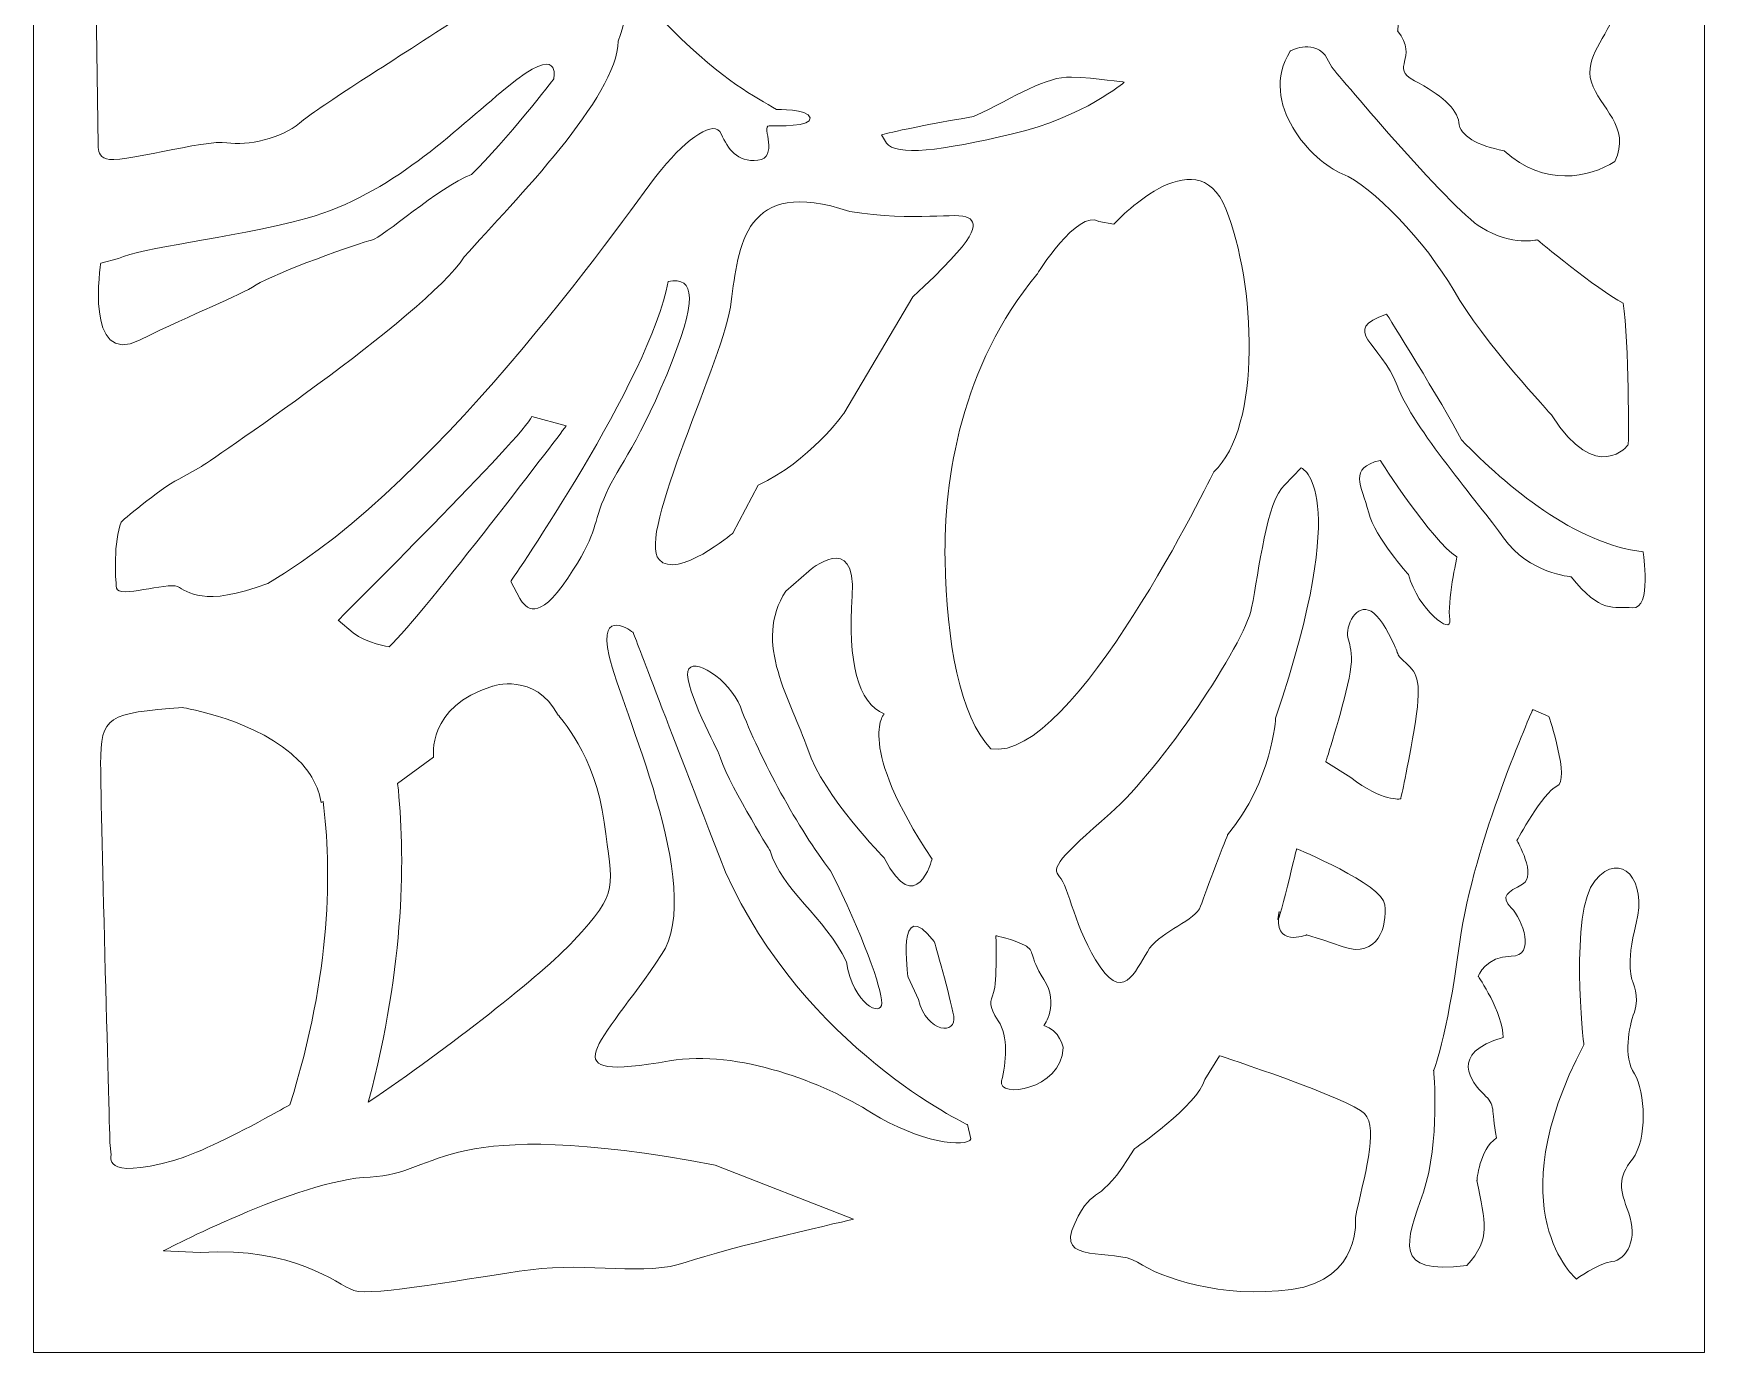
# Model space of a CAD drawing. Header units: centimetres. Extents: x -10.1 to 10.2, y -13.3 to 11.7.
# Drawn here: x -10.15 to -0.26, y -13.28 to -5.47 of the extents above; entities that cross this region are included whole.
import ezdxf

# ---------------------------------------------------------------- set-up
doc = ezdxf.new("R2010")
doc.units = ezdxf.units.CM
doc.header["$MEASUREMENT"] = 0
doc.layers.add('layer 1', color=7, linetype='Continuous')

msp = doc.modelspace()

# ---------------------------------------------------------------- linework, layer by layer
at = {"layer": 'layer 1', "lineweight": 9}
for points, knots in [([(-10.1471, -1.93456), (-10.1471, -1.93456), (-10.1471, -1.9336), (-10.1471, -1.9336), (-10.1471, -1.9336), (-10.1471, -1.9336), (-10.1471, 11.66415), (-10.1471, 11.66415), (-10.1471, 11.66415), (-10.1471, 11.66415), (-0.2577, 11.66415), (-0.2577, 11.66415), (-0.2577, 11.66415), (-0.2577, 11.66415), (-0.2577, -1.93425), (-0.2577, -1.93425), (-0.2577, -1.93425), (-0.2577, -1.93425), (-0.2577, -1.93456), (-0.2577, -1.93456), (-0.2577, -1.93456), (-0.2577, -1.93456), (-0.2577, -13.2767), (-0.2577, -13.2767), (-0.2577, -13.2767), (-0.2577, -13.2767), (-10.1471, -13.2767), (-10.1471, -13.2767), (-10.1471, -13.2767), (-10.1471, -13.2767), (-10.1471, -1.93456), (-10.1471, -1.93456)], [0, 0, 0, 0, 0.1111111, 0.1111111, 0.1111111, 0.1111111, 0.2222222, 0.2222222, 0.2222222, 0.2222222, 0.3333333, 0.3333333, 0.3333333, 0.3333333, 0.4444444, 0.4444444, 0.4444444, 0.4444444, 0.5555556, 0.5555556, 0.5555556, 0.5555556, 0.6666667, 0.6666667, 0.6666667, 0.6666667, 0.7777778, 0.7777778, 0.7777778, 0.7777778, 1, 1, 1, 1]), ([(-9.71369, -6.21063), (-9.76383, -6.19399), (-9.76144, -6.16426), (-9.7649, -6.13118), (-9.7649, -6.13118), (-9.7649, -6.13118), (-9.79561, -3.91684), (-9.79561, -3.91684), (-9.79561, -3.91684), (-9.79561, -3.91684), (-9.78535, -3.7791), (-9.39627, -4.00689), (-9.39627, -4.00689), (-9.04301, -4.27705), (-8.74094, -4.54194), (-8.30577, -4.72735), (-8.30577, -4.72735), (-7.8706, -4.91276), (-7.56853, -4.96574), (-7.50197, -5.00281), (-7.50197, -5.00281), (-7.43541, -5.03988), (-7.35862, -5.05578), (-7.35862, -5.05578), (-7.35862, -5.05578), (-7.35862, -5.05578), (-7.29719, -5.16173), (-7.6914, -5.41602), (-7.6914, -5.41602), (-8.08561, -5.6703), (-8.46447, -5.90867), (-8.57199, -5.99874), (-8.57199, -5.99874), (-8.67951, -6.08879), (-8.87919, -6.13649), (-9.00205, -6.11529), (-9.00205, -6.11529), (-9.12493, -6.09408), (-9.65226, -6.24242), (-9.71369, -6.21063)], [0, 0, 0, 0, 0.0909091, 0.0909091, 0.0909091, 0.0909091, 0.1818182, 0.1818182, 0.1818182, 0.1818182, 0.2727273, 0.2727273, 0.2727273, 0.2727273, 0.3636364, 0.3636364, 0.3636364, 0.3636364, 0.4545455, 0.4545455, 0.4545455, 0.4545455, 0.5454545, 0.5454545, 0.5454545, 0.5454545, 0.6363636, 0.6363636, 0.6363636, 0.6363636, 0.7272727, 0.7272727, 0.7272727, 0.7272727, 0.8181818, 0.8181818, 0.8181818, 0.8181818, 1, 1, 1, 1]), ([(-1.66615, -4.67131), (-1.66615, -4.67131), (-1.58919, -4.6394), (-1.58919, -4.6394), (-1.58919, -4.6394), (-1.58919, -4.6394), (-1.25058, -5.09413), (-1.16592, -5.11008), (-1.16592, -5.11008), (-1.08127, -5.12604), (-0.78882, -5.15795), (-0.78113, -5.32548), (-0.78113, -5.32548), (-0.835, -5.50099), (-0.97352, -5.60469), (-0.92735, -5.75627), (-0.92735, -5.75627), (-0.88117, -5.90784), (-0.68878, -6.01954), (-0.78882, -6.22695), (-0.78882, -6.22695), (-0.94274, -6.32269), (-1.2044, -6.37853), (-1.44297, -6.16313), (-1.44297, -6.16313), (-1.60458, -6.13122), (-1.70463, -6.07538), (-1.71233, -5.9956), (-1.71233, -5.9956), (-1.72002, -5.91582), (-1.82007, -5.82807), (-1.97399, -5.7483), (-1.97399, -5.7483), (-2.1279, -5.66852), (-1.9432, -5.62065), (-2.07403, -5.45312), (-2.07403, -5.45312), (-2.07403, -5.45312), (-2.04325, -5.18188), (-1.98168, -5.09413), (-1.98168, -5.09413), (-1.92012, -5.00638), (-1.81237, -4.95851), (-1.79698, -4.87075), (-1.79698, -4.87075), (-1.78159, -4.783), (-1.66615, -4.67131), (-1.66615, -4.67131)], [0, 0, 0, 0, 0.0769231, 0.0769231, 0.0769231, 0.0769231, 0.1538462, 0.1538462, 0.1538462, 0.1538462, 0.2307692, 0.2307692, 0.2307692, 0.2307692, 0.3076923, 0.3076923, 0.3076923, 0.3076923, 0.3846154, 0.3846154, 0.3846154, 0.3846154, 0.4615385, 0.4615385, 0.4615385, 0.4615385, 0.5384615, 0.5384615, 0.5384615, 0.5384615, 0.6153846, 0.6153846, 0.6153846, 0.6153846, 0.6923077, 0.6923077, 0.6923077, 0.6923077, 0.7692308, 0.7692308, 0.7692308, 0.7692308, 0.8461538, 0.8461538, 0.8461538, 0.8461538, 1, 1, 1, 1]), ([(-9.28644, -8.10584), (-9.28644, -8.10584), (-9.1567, -8.03432), (-9.1567, -8.03432), (-9.1567, -8.03432), (-9.1567, -8.03432), (-7.82778, -7.14404), (-7.59776, -6.79145), (-7.59776, -6.79145), (-7.29107, -6.44768), (-6.69472, -5.84827), (-6.68622, -5.51331), (-6.68622, -5.51331), (-6.60104, -5.30174), (-6.68627, -5.12545), (-6.37104, -5.44278), (-6.37104, -5.44278), (-6.05582, -5.76012), (-5.87693, -5.83943), (-5.74915, -5.91877), (-5.74915, -5.91877), (-5.74915, -5.91877), (-5.56407, -5.91343), (-5.55094, -5.96778), (-5.55094, -5.96778), (-5.53781, -6.02214), (-5.74796, -6.01534), (-5.79394, -6.01534), (-5.79394, -6.01534), (-5.83992, -6.01534), (-5.73483, -6.20563), (-5.85961, -6.21922), (-5.85961, -6.21922), (-5.98439, -6.23282), (-6.03694, -6.15128), (-6.07635, -6.06293), (-6.07635, -6.06293), (-6.11575, -5.97458), (-6.27335, -6.08331), (-6.43097, -6.27358), (-6.43097, -6.27358), (-6.58859, -6.46385), (-7.69872, -8.10584), (-8.76012, -8.72416), (-8.76012, -8.72416), (-9.14609, -8.86966), (-9.2338, -8.76963), (-9.29521, -8.74235), (-9.29521, -8.74235), (-9.35661, -8.71507), (-9.64609, -8.8151), (-9.65486, -8.75145), (-9.65486, -8.75145), (-9.66363, -8.68779), (-9.6724, -8.47865), (-9.62854, -8.36044), (-9.62854, -8.36044), (-9.62854, -8.36044), (-9.40925, -8.16949), (-9.28644, -8.10584)], [0, 0, 0, 0, 0.0625, 0.0625, 0.0625, 0.0625, 0.125, 0.125, 0.125, 0.125, 0.1875, 0.1875, 0.1875, 0.1875, 0.25, 0.25, 0.25, 0.25, 0.3125, 0.3125, 0.3125, 0.3125, 0.375, 0.375, 0.375, 0.375, 0.4375, 0.4375, 0.4375, 0.4375, 0.5, 0.5, 0.5, 0.5, 0.5625, 0.5625, 0.5625, 0.5625, 0.625, 0.625, 0.625, 0.625, 0.6875, 0.6875, 0.6875, 0.6875, 0.75, 0.75, 0.75, 0.75, 0.8125, 0.8125, 0.8125, 0.8125, 0.875, 0.875, 0.875, 0.875, 1, 1, 1, 1]), ([(-9.6434, -6.80037), (-9.6434, -6.80037), (-9.74852, -6.82761), (-9.74852, -6.82761), (-9.74852, -6.82761), (-9.74852, -6.82761), (-9.84706, -7.44734), (-9.51858, -7.28389), (-9.51858, -7.28389), (-9.1901, -7.12045), (-8.93388, -7.02511), (-8.82877, -6.957), (-8.82877, -6.957), (-8.72365, -6.8889), (-8.21122, -6.70503), (-8.14552, -6.69141), (-8.14552, -6.69141), (-8.07983, -6.67778), (-7.75135, -6.37813), (-7.55425, -6.30323), (-7.55425, -6.30323), (-7.35059, -6.10573), (-7.0681, -5.73798), (-7.0681, -5.73798), (-7.0681, -5.73798), (-7.0681, -5.73798), (-7.01554, -5.51325), (-7.34402, -5.78565), (-7.34402, -5.78565), (-7.67251, -6.05806), (-8.02727, -6.419), (-8.52657, -6.56201), (-8.52657, -6.56201), (-9.01929, -6.69141), (-9.50544, -6.73227), (-9.6434, -6.80037)], [0, 0, 0, 0, 0.1, 0.1, 0.1, 0.1, 0.2, 0.2, 0.2, 0.2, 0.3, 0.3, 0.3, 0.3, 0.4, 0.4, 0.4, 0.4, 0.5, 0.5, 0.5, 0.5, 0.6, 0.6, 0.6, 0.6, 0.7, 0.7, 0.7, 0.7, 0.8, 0.8, 0.8, 0.8, 1, 1, 1, 1]), ([(-2.50228, -5.59672), (-2.50228, -5.59672), (-2.4638, -5.66852), (-2.4638, -5.66852), (-2.4638, -5.66852), (-2.4638, -5.66852), (-1.76347, -6.50617), (-1.57877, -6.61786), (-1.57877, -6.61786), (-1.39407, -6.72954), (-1.24785, -6.68965), (-1.24785, -6.68965), (-1.24785, -6.68965), (-1.24785, -6.68965), (-0.89384, -6.98483), (-0.73992, -7.0646), (-0.73992, -7.0646), (-0.70144, -7.29595), (-0.70914, -7.90225), (-0.70914, -7.90225), (-0.70914, -7.90225), (-0.70914, -7.90225), (-0.89384, -8.14956), (-1.1632, -7.72675), (-1.1632, -7.72675), (-1.1632, -7.72675), (-1.57108, -7.28798), (-1.74039, -6.9928), (-1.74039, -6.9928), (-1.90969, -6.69763), (-2.22523, -6.37055), (-2.40223, -6.29875), (-2.40223, -6.29875), (-2.57924, -6.22695), (-2.90246, -5.88392), (-2.71007, -5.57279), (-2.71007, -5.57279), (-2.71007, -5.57279), (-2.58693, -5.50099), (-2.50228, -5.59672)], [0, 0, 0, 0, 0.0909091, 0.0909091, 0.0909091, 0.0909091, 0.1818182, 0.1818182, 0.1818182, 0.1818182, 0.2727273, 0.2727273, 0.2727273, 0.2727273, 0.3636364, 0.3636364, 0.3636364, 0.3636364, 0.4545455, 0.4545455, 0.4545455, 0.4545455, 0.5454545, 0.5454545, 0.5454545, 0.5454545, 0.6363636, 0.6363636, 0.6363636, 0.6363636, 0.7272727, 0.7272727, 0.7272727, 0.7272727, 0.8181818, 0.8181818, 0.8181818, 0.8181818, 1, 1, 1, 1]), ([(-5.09964, -6.11704), (-5.09964, -6.11704), (-5.1286, -6.06901), (-5.1286, -6.06901), (-5.1286, -6.06901), (-5.1286, -6.06901), (-4.9838, -6.02698), (-4.58415, -5.96094), (-4.58415, -5.96094), (-4.3293, -5.84086), (-4.15554, -5.72078), (-4.00495, -5.72678), (-4.00495, -5.72678), (-3.85436, -5.73278), (-3.69218, -5.7568), (-3.69218, -5.7568), (-3.69218, -5.7568), (-3.69218, -5.7568), (-3.92386, -5.96094), (-4.35247, -6.06301), (-4.35247, -6.06301), (-4.78108, -6.16508), (-5.04172, -6.1951), (-5.09964, -6.11704)], [0, 0, 0, 0, 0.1428571, 0.1428571, 0.1428571, 0.1428571, 0.2857143, 0.2857143, 0.2857143, 0.2857143, 0.4285714, 0.4285714, 0.4285714, 0.4285714, 0.5714286, 0.5714286, 0.5714286, 0.5714286, 0.7142857, 0.7142857, 0.7142857, 0.7142857, 1, 1, 1, 1]), ([(-3.84144, -6.58069), (-3.84144, -6.58069), (-3.75354, -6.59726), (-3.75354, -6.59726), (-3.75354, -6.59726), (-3.75354, -6.59726), (-3.26616, -6.06718), (-3.09038, -6.50615), (-3.09038, -6.50615), (-2.9146, -6.94513), (-2.87465, -7.79822), (-3.16229, -8.06327), (-3.16229, -8.06327), (-3.16229, -8.06327), (-3.99324, -9.78603), (-4.48064, -9.7032), (-4.48064, -9.7032), (-4.66441, -9.5127), (-4.7443, -9.06545), (-4.75229, -8.58506), (-4.75229, -8.58506), (-4.76029, -8.10468), (-4.65642, -7.43379), (-4.20897, -6.89543), (-4.20897, -6.89543), (-4.20897, -6.89543), (-3.96927, -6.50615), (-3.84144, -6.58069)], [0, 0, 0, 0, 0.125, 0.125, 0.125, 0.125, 0.25, 0.25, 0.25, 0.25, 0.375, 0.375, 0.375, 0.375, 0.5, 0.5, 0.5, 0.5, 0.625, 0.625, 0.625, 0.625, 0.75, 0.75, 0.75, 0.75, 1, 1, 1, 1]), ([(-6.44393, -8.58305), (-6.58256, -8.43934), (-6.05176, -7.38054), (-6.01789, -7.05574), (-6.01789, -7.05574), (-5.97352, -6.73371), (-5.94689, -6.31048), (-5.31671, -6.5221), (-5.31671, -6.5221), (-4.92618, -6.5865), (-4.67766, -6.5221), (-4.61552, -6.5589), (-4.61552, -6.5589), (-4.5534, -6.5957), (-4.5534, -6.66931), (-4.94393, -7.02813), (-4.94393, -7.02813), (-4.94393, -7.02813), (-5.35221, -7.71818), (-5.35221, -7.71818), (-5.35221, -7.71818), (-5.35221, -7.71818), (-5.55635, -8.00341), (-5.85813, -8.14142), (-5.85813, -8.14142), (-5.85813, -8.14142), (-6.00902, -8.42664), (-6.00902, -8.42664), (-6.00902, -8.42664), (-6.00902, -8.42664), (-6.33742, -8.70266), (-6.44393, -8.58305)], [0, 0, 0, 0, 0.1111111, 0.1111111, 0.1111111, 0.1111111, 0.2222222, 0.2222222, 0.2222222, 0.2222222, 0.3333333, 0.3333333, 0.3333333, 0.3333333, 0.4444444, 0.4444444, 0.4444444, 0.4444444, 0.5555556, 0.5555556, 0.5555556, 0.5555556, 0.6666667, 0.6666667, 0.6666667, 0.6666667, 0.7777778, 0.7777778, 0.7777778, 0.7777778, 1, 1, 1, 1]), ([(-7.26937, -8.81306), (-7.26937, -8.81306), (-7.32262, -8.71186), (-7.32262, -8.71186), (-7.32262, -8.71186), (-7.32262, -8.71186), (-6.49719, -7.51577), (-6.39067, -6.93613), (-6.39067, -6.93613), (-6.23091, -6.90852), (-6.21316, -7.03734), (-6.39955, -7.48817), (-6.39955, -7.48817), (-6.58594, -7.939), (-6.70132, -8.04941), (-6.77233, -8.22422), (-6.77233, -8.22422), (-6.84333, -8.39903), (-6.80784, -8.42664), (-6.98535, -8.69346), (-6.98535, -8.69346), (-7.16287, -8.96028), (-7.23387, -8.86827), (-7.26937, -8.81306)], [0, 0, 0, 0, 0.1428571, 0.1428571, 0.1428571, 0.1428571, 0.2857143, 0.2857143, 0.2857143, 0.2857143, 0.4285714, 0.4285714, 0.4285714, 0.4285714, 0.5714286, 0.5714286, 0.5714286, 0.5714286, 0.7142857, 0.7142857, 0.7142857, 0.7142857, 1, 1, 1, 1]), ([(-2.1392, -7.12934), (-2.1392, -7.12934), (-1.81079, -7.65378), (-1.69541, -7.8746), (-1.69541, -7.8746), (-1.42913, -8.15062), (-1.02085, -8.49104), (-0.62144, -8.53704), (-0.62144, -8.53704), (-0.62144, -8.53704), (-0.56819, -8.87747), (-0.68357, -8.86827), (-0.68357, -8.86827), (-0.79896, -8.85907), (-0.86996, -8.90507), (-1.04748, -8.68426), (-1.04748, -8.68426), (-1.04748, -8.68426), (-1.296, -8.66585), (-1.44689, -8.45424), (-1.44689, -8.45424), (-1.59777, -8.24262), (-1.97946, -7.81019), (-2.07706, -7.55257), (-2.07706, -7.55257), (-2.17373, -7.29737), (-2.4211, -7.22674), (-2.1392, -7.12934)], [0, 0, 0, 0, 0.125, 0.125, 0.125, 0.125, 0.25, 0.25, 0.25, 0.25, 0.375, 0.375, 0.375, 0.375, 0.5, 0.5, 0.5, 0.5, 0.625, 0.625, 0.625, 0.625, 0.75, 0.75, 0.75, 0.75, 1, 1, 1, 1]), ([(-8.25458, -9.01548), (-8.25458, -9.01548), (-8.34334, -8.94188), (-8.34334, -8.94188), (-8.34334, -8.94188), (-8.34334, -8.94188), (-7.23387, -7.83779), (-7.19837, -7.73659), (-7.19837, -7.73659), (-7.19837, -7.73659), (-6.99423, -7.79179), (-6.99423, -7.79179), (-6.99423, -7.79179), (-6.99423, -7.79179), (-7.83742, -8.90507), (-8.04156, -9.09829), (-8.04156, -9.09829), (-8.04156, -9.09829), (-8.1747, -9.07989), (-8.25458, -9.01548)], [0, 0, 0, 0, 0.1666667, 0.1666667, 0.1666667, 0.1666667, 0.3333333, 0.3333333, 0.3333333, 0.3333333, 0.5, 0.5, 0.5, 0.5, 0.6666667, 0.6666667, 0.6666667, 0.6666667, 1, 1, 1, 1]), ([(-2.17776, -7.99543), (-2.17776, -7.99543), (-1.87043, -8.47548), (-1.72308, -8.56712), (-1.72308, -8.56712), (-1.72308, -8.56712), (-1.78202, -8.83769), (-1.76518, -8.93807), (-1.76518, -8.93807), (-1.74834, -9.03844), (-1.95463, -8.87697), (-2.00936, -8.67186), (-2.00936, -8.67186), (-2.00936, -8.67186), (-2.20722, -8.45366), (-2.24511, -8.30528), (-2.24511, -8.30528), (-2.28823, -8.13633), (-2.3683, -8.04243), (-2.17776, -7.99543)], [0, 0, 0, 0, 0.1666667, 0.1666667, 0.1666667, 0.1666667, 0.3333333, 0.3333333, 0.3333333, 0.3333333, 0.5, 0.5, 0.5, 0.5, 0.6666667, 0.6666667, 0.6666667, 0.6666667, 1, 1, 1, 1]), ([(-2.74275, -8.14142), (-2.74275, -8.14142), (-2.64511, -8.04021), (-2.64511, -8.04021), (-2.64511, -8.04021), (-2.64511, -8.04021), (-2.33446, -8.15062), (-2.796, -9.52152), (-2.796, -9.52152), (-2.796, -9.52152), (-2.81375, -9.88955), (-3.08002, -10.21157), (-3.08002, -10.21157), (-3.08002, -10.21157), (-3.21316, -10.55199), (-3.23979, -10.6348), (-3.23979, -10.6348), (-3.26642, -10.71761), (-3.47055, -10.78201), (-3.54156, -10.88322), (-3.54156, -10.88322), (-3.61257, -10.98442), (-3.68357, -11.21444), (-3.83446, -10.99363), (-3.83446, -10.99363), (-3.98535, -10.77281), (-4.02085, -10.51519), (-4.07411, -10.45999), (-4.07411, -10.45999), (-4.12736, -10.40479), (-4.07411, -10.34958), (-3.77233, -10.08276), (-3.77233, -10.08276), (-3.47055, -9.81594), (-2.98239, -9.08908), (-2.93801, -8.86827), (-2.93801, -8.86827), (-2.89363, -8.64745), (-2.84925, -8.23342), (-2.74275, -8.14142)], [0, 0, 0, 0, 0.0909091, 0.0909091, 0.0909091, 0.0909091, 0.1818182, 0.1818182, 0.1818182, 0.1818182, 0.2727273, 0.2727273, 0.2727273, 0.2727273, 0.3636364, 0.3636364, 0.3636364, 0.3636364, 0.4545455, 0.4545455, 0.4545455, 0.4545455, 0.5454545, 0.5454545, 0.5454545, 0.5454545, 0.6363636, 0.6363636, 0.6363636, 0.6363636, 0.7272727, 0.7272727, 0.7272727, 0.7272727, 0.8181818, 0.8181818, 0.8181818, 0.8181818, 1, 1, 1, 1]), ([(-5.69362, -8.76923), (-5.69362, -8.76923), (-5.55858, -8.65046), (-5.55858, -8.65046), (-5.55858, -8.65046), (-5.55858, -8.65046), (-5.27498, -8.4059), (-5.30199, -8.79717), (-5.30199, -8.79717), (-5.32899, -9.18843), (-5.26823, -9.43299), (-5.11292, -9.49586), (-5.11292, -9.49586), (-5.11292, -9.49586), (-5.28174, -9.67754), (-4.82932, -10.35528), (-4.82932, -10.35528), (-4.82932, -10.35528), (-4.92384, -10.71858), (-5.11292, -10.34827), (-5.11292, -10.34827), (-5.11292, -10.34827), (-5.47082, -9.98494), (-5.56534, -9.70548), (-5.56534, -9.70548), (-5.65986, -9.42601), (-5.89618, -9.06969), (-5.69362, -8.76923)], [0, 0, 0, 0, 0.125, 0.125, 0.125, 0.125, 0.25, 0.25, 0.25, 0.25, 0.375, 0.375, 0.375, 0.375, 0.5, 0.5, 0.5, 0.5, 0.625, 0.625, 0.625, 0.625, 0.75, 0.75, 0.75, 0.75, 1, 1, 1, 1]), ([(-4.59973, -12.01118), (-4.59973, -12.01118), (-4.61998, -11.92734), (-4.61998, -11.92734), (-4.61998, -11.92734), (-4.61998, -11.92734), (-5.58561, -11.4732), (-6.05152, -10.43214), (-6.05152, -10.43214), (-6.41615, -9.49586), (-6.59846, -9.01376), (-6.59846, -9.01376), (-6.59846, -9.01376), (-6.59846, -9.01376), (-6.80778, -8.85309), (-6.74026, -9.15352), (-6.74026, -9.15352), (-6.67274, -9.45394), (-6.16642, -10.52709), (-6.42967, -10.92122), (-6.42967, -10.92122), (-6.79888, -11.47401), (-7.10888, -11.6764), (-6.38239, -11.55003), (-6.38239, -11.55003), (-5.9762, -11.47937), (-5.46406, -11.68279), (-5.18719, -11.85746), (-5.18719, -11.85746), (-4.91033, -12.03214), (-4.62, -12.06708), (-4.59973, -12.01118)], [0, 0, 0, 0, 0.1111111, 0.1111111, 0.1111111, 0.1111111, 0.2222222, 0.2222222, 0.2222222, 0.2222222, 0.3333333, 0.3333333, 0.3333333, 0.3333333, 0.4444444, 0.4444444, 0.4444444, 0.4444444, 0.5555556, 0.5555556, 0.5555556, 0.5555556, 0.6666667, 0.6666667, 0.6666667, 0.6666667, 0.7777778, 0.7777778, 0.7777778, 0.7777778, 1, 1, 1, 1]), ([(-2.35162, -9.87167), (-2.35162, -9.87167), (-2.4994, -9.77992), (-2.4994, -9.77992), (-2.4994, -9.77992), (-2.4994, -9.77992), (-2.40584, -9.49447), (-2.36149, -9.2855), (-2.36149, -9.2855), (-2.31714, -9.07652), (-2.39598, -9.06632), (-2.36149, -8.96948), (-2.36149, -8.96948), (-2.32701, -8.87263), (-2.24324, -8.81654), (-2.14472, -8.98985), (-2.14472, -8.98985), (-2.0462, -9.16316), (-2.10037, -9.12747), (-2.02649, -9.19374), (-2.02649, -9.19374), (-1.95262, -9.26001), (-1.92797, -9.30587), (-1.97723, -9.59132), (-1.97723, -9.59132), (-2.02649, -9.87676), (-2.05607, -9.99909), (-2.05607, -9.99909), (-2.05607, -9.99909), (-2.05607, -9.99909), (-2.16443, -10.01949), (-2.35162, -9.87167)], [0, 0, 0, 0, 0.1111111, 0.1111111, 0.1111111, 0.1111111, 0.2222222, 0.2222222, 0.2222222, 0.2222222, 0.3333333, 0.3333333, 0.3333333, 0.3333333, 0.4444444, 0.4444444, 0.4444444, 0.4444444, 0.5555556, 0.5555556, 0.5555556, 0.5555556, 0.6666667, 0.6666667, 0.6666667, 0.6666667, 0.7777778, 0.7777778, 0.7777778, 0.7777778, 1, 1, 1, 1]), ([(-5.43027, -10.42513), (-5.2412, -10.79543), (-5.12643, -11.12385), (-5.12643, -11.20769), (-5.12643, -11.20769), (-5.12643, -11.29152), (-5.29523, -11.22164), (-5.33575, -10.96313), (-5.33575, -10.96313), (-5.46403, -10.69762), (-5.7206, -10.53693), (-5.78814, -10.30636), (-5.78814, -10.30636), (-5.78814, -10.30636), (-6.05152, -9.88015), (-6.09204, -9.72644), (-6.09204, -9.72644), (-6.09204, -9.72644), (-6.29463, -9.34215), (-6.27435, -9.24433), (-6.27435, -9.24433), (-6.25408, -9.14651), (-6.02449, -9.29325), (-5.96373, -9.45394), (-5.96373, -9.45394), (-5.84612, -9.76502), (-5.61766, -10.18135), (-5.43027, -10.42513)], [0, 0, 0, 0, 0.125, 0.125, 0.125, 0.125, 0.25, 0.25, 0.25, 0.25, 0.375, 0.375, 0.375, 0.375, 0.5, 0.5, 0.5, 0.5, 0.625, 0.625, 0.625, 0.625, 0.75, 0.75, 0.75, 0.75, 1, 1, 1, 1]), ([(-7.99176, -9.9074), (-7.99176, -9.9074), (-7.77902, -9.75197), (-7.77902, -9.75197), (-7.77902, -9.75197), (-7.77902, -9.75197), (-7.82078, -9.45223), (-7.431, -9.33233), (-7.431, -9.33233), (-7.431, -9.33233), (-7.18042, -9.24669), (-7.04121, -9.50361), (-7.04121, -9.50361), (-7.04121, -9.50361), (-6.81848, -9.74341), (-6.76975, -10.13736), (-6.76975, -10.13736), (-6.72103, -10.53131), (-6.67231, -10.53987), (-6.95072, -10.83961), (-6.95072, -10.83961), (-7.13272, -11.03554), (-7.69243, -11.47664), (-8.16521, -11.79456), (-8.16521, -11.79456), (-7.94612, -10.96988), (-7.9466, -10.32307), (-7.99176, -9.9074)], [0, 0, 0, 0, 0.125, 0.125, 0.125, 0.125, 0.25, 0.25, 0.25, 0.25, 0.375, 0.375, 0.375, 0.375, 0.5, 0.5, 0.5, 0.5, 0.625, 0.625, 0.625, 0.625, 0.75, 0.75, 0.75, 0.75, 1, 1, 1, 1]), ([(-9.68642, -12.10694), (-9.68642, -12.10694), (-9.69428, -12.03361), (-9.69428, -12.03361), (-9.69428, -12.03361), (-9.69428, -12.03361), (-9.7493, -10.07804), (-9.7493, -9.79285), (-9.7493, -9.79285), (-9.7493, -9.50766), (-9.70999, -9.49136), (-9.26195, -9.45877), (-9.26195, -9.45877), (-9.26195, -9.45877), (-8.80981, -9.53281), (-8.57586, -9.77299), (-8.57586, -9.77299), (-8.50916, -9.84145), (-8.46016, -9.92339), (-8.44446, -10.021), (-8.44446, -10.021), (-8.44446, -10.021), (-8.43318, -10.01406), (-8.43318, -10.01406), (-8.43318, -10.01406), (-8.38218, -10.40955), (-8.38164, -11.02495), (-8.62906, -11.80959), (-8.62906, -11.80959), (-8.67951, -11.83817), (-8.72906, -11.86568), (-8.77732, -11.89188), (-8.77732, -11.89188), (-8.99962, -12.01255), (-9.19396, -12.10476), (-9.31697, -12.13954), (-9.31697, -12.13954), (-9.7493, -12.26176), (-9.68642, -12.10694), (-9.68642, -12.10694)], [0, 0, 0, 0, 0.0909091, 0.0909091, 0.0909091, 0.0909091, 0.1818182, 0.1818182, 0.1818182, 0.1818182, 0.2727273, 0.2727273, 0.2727273, 0.2727273, 0.3636364, 0.3636364, 0.3636364, 0.3636364, 0.4545455, 0.4545455, 0.4545455, 0.4545455, 0.5454545, 0.5454545, 0.5454545, 0.5454545, 0.6363636, 0.6363636, 0.6363636, 0.6363636, 0.7272727, 0.7272727, 0.7272727, 0.7272727, 0.8181818, 0.8181818, 0.8181818, 0.8181818, 1, 1, 1, 1]), ([(-1.17915, -9.51175), (-1.17915, -9.51175), (-1.27367, -9.4698), (-1.27367, -9.4698), (-1.27367, -9.4698), (-1.27367, -9.4698), (-1.62481, -10.25239), (-1.70584, -10.84626), (-1.70584, -10.84626), (-1.78688, -11.44014), (-1.86115, -11.60783), (-1.86115, -11.60783), (-1.86115, -11.60783), (-1.86115, -11.60783), (-1.82064, -12.02704), (-1.92192, -12.32749), (-1.92192, -12.32749), (-2.0232, -12.62794), (-2.11099, -12.8166), (-1.66533, -12.7607), (-1.66533, -12.7607), (-1.51677, -12.59998), (-1.55726, -12.5092), (-1.60454, -12.25764), (-1.60454, -12.25764), (-1.60454, -12.25764), (-1.59108, -12.07593), (-1.48977, -12.00608), (-1.48977, -12.00608), (-1.52353, -11.82443), (-1.48977, -11.81742), (-1.56405, -11.74757), (-1.56405, -11.74757), (-1.63832, -11.67771), (-1.77339, -11.50304), (-1.44925, -11.41221), (-1.44925, -11.41221), (-1.44925, -11.26547), (-1.59781, -11.04887), (-1.59781, -11.04887), (-1.59781, -11.04887), (-1.59781, -11.04887), (-1.55053, -10.9301), (-1.40198, -10.9301), (-1.40198, -10.9301), (-1.25342, -10.9301), (-1.33446, -10.7135), (-1.40198, -10.64363), (-1.40198, -10.64363), (-1.4695, -10.57375), (-1.42225, -10.55282), (-1.33446, -10.50389), (-1.33446, -10.50389), (-1.24667, -10.45497), (-1.36822, -10.24536), (-1.36822, -10.24536), (-1.36822, -10.24536), (-1.36822, -10.24536), (-1.2129, -9.95891), (-1.13187, -9.92397), (-1.13187, -9.92397), (-1.05083, -9.88903), (-1.17915, -9.51175), (-1.17915, -9.51175)], [0, 0, 0, 0, 0.0588235, 0.0588235, 0.0588235, 0.0588235, 0.1176471, 0.1176471, 0.1176471, 0.1176471, 0.1764706, 0.1764706, 0.1764706, 0.1764706, 0.2352941, 0.2352941, 0.2352941, 0.2352941, 0.2941176, 0.2941176, 0.2941176, 0.2941176, 0.3529412, 0.3529412, 0.3529412, 0.3529412, 0.4117647, 0.4117647, 0.4117647, 0.4117647, 0.4705882, 0.4705882, 0.4705882, 0.4705882, 0.5294118, 0.5294118, 0.5294118, 0.5294118, 0.5882353, 0.5882353, 0.5882353, 0.5882353, 0.6470588, 0.6470588, 0.6470588, 0.6470588, 0.7058824, 0.7058824, 0.7058824, 0.7058824, 0.7647059, 0.7647059, 0.7647059, 0.7647059, 0.8235294, 0.8235294, 0.8235294, 0.8235294, 0.8823529, 0.8823529, 0.8823529, 0.8823529, 1, 1, 1, 1]), ([(-2.67182, -10.29444), (-2.67182, -10.29444), (-2.16443, -10.50341), (-2.14965, -10.62574), (-2.14965, -10.62574), (-2.13488, -10.74808), (-2.1891, -10.94685), (-2.39598, -10.87549), (-2.39598, -10.87549), (-2.60285, -10.80414), (-2.61272, -10.80414), (-2.61272, -10.80414), (-2.61272, -10.80414), (-2.61272, -10.80414), (-2.81469, -10.8857), (-2.77527, -10.66652), (-2.77527, -10.66652), (-2.81469, -10.8857), (-2.67182, -10.29444), (-2.67182, -10.29444)], [0, 0, 0, 0, 0.1666667, 0.1666667, 0.1666667, 0.1666667, 0.3333333, 0.3333333, 0.3333333, 0.3333333, 0.5, 0.5, 0.5, 0.5, 0.6666667, 0.6666667, 0.6666667, 0.6666667, 1, 1, 1, 1]), ([(-1.01633, -12.84154), (-1.01633, -12.84154), (-1.49232, -12.44063), (-0.97206, -11.45559), (-0.97206, -11.45559), (-0.97206, -11.45559), (-1.0606, -10.66521), (-0.90564, -10.48198), (-0.90564, -10.48198), (-0.75069, -10.29875), (-0.59569, -10.48198), (-0.66211, -10.73397), (-0.66211, -10.73397), (-0.72853, -10.98596), (-0.68426, -11.0776), (-0.68426, -11.0776), (-0.68426, -11.0776), (-0.68426, -11.0776), (-0.63996, -11.16924), (-0.67319, -11.26088), (-0.67319, -11.26088), (-0.70642, -11.35251), (-0.73961, -11.52435), (-0.67319, -11.62742), (-0.67319, -11.62742), (-0.60677, -11.7305), (-0.59573, -12.0168), (-0.68426, -12.13136), (-0.68426, -12.13136), (-0.7728, -12.24592), (-0.76181, -12.30325), (-0.70642, -12.45212), (-0.70642, -12.45212), (-0.65103, -12.60099), (-0.7175, -12.72703), (-0.80603, -12.73847), (-0.80603, -12.73847), (-0.89457, -12.7499), (-1.01633, -12.84154), (-1.01633, -12.84154)], [0, 0, 0, 0, 0.0909091, 0.0909091, 0.0909091, 0.0909091, 0.1818182, 0.1818182, 0.1818182, 0.1818182, 0.2727273, 0.2727273, 0.2727273, 0.2727273, 0.3636364, 0.3636364, 0.3636364, 0.3636364, 0.4545455, 0.4545455, 0.4545455, 0.4545455, 0.5454545, 0.5454545, 0.5454545, 0.5454545, 0.6363636, 0.6363636, 0.6363636, 0.6363636, 0.7272727, 0.7272727, 0.7272727, 0.7272727, 0.8181818, 0.8181818, 0.8181818, 0.8181818, 1, 1, 1, 1]), ([(-4.91033, -11.18673), (-4.91033, -11.18673), (-4.97112, -11.05397), (-4.97112, -11.05397), (-4.97112, -11.05397), (-4.97112, -11.05397), (-5.0454, -10.55091), (-4.81581, -10.84436), (-4.81581, -10.84436), (-4.81581, -10.84436), (-4.72126, -11.17278), (-4.70101, -11.28455), (-4.70101, -11.28455), (-4.68077, -11.39632), (-4.8563, -11.38937), (-4.91033, -11.18673)], [0, 0, 0, 0, 0.2, 0.2, 0.2, 0.2, 0.4, 0.4, 0.4, 0.4, 0.6, 0.6, 0.6, 0.6, 1, 1, 1, 1]), ([(-4.45118, -10.80942), (-4.45118, -10.80942), (-4.44439, -11.08889), (-4.46467, -11.14478), (-4.46467, -11.14478), (-4.48494, -11.20068), (-4.49842, -11.22164), (-4.43767, -11.31248), (-4.43767, -11.31248), (-4.3769, -11.40332), (-4.39042, -11.56404), (-4.41742, -11.66883), (-4.41742, -11.66883), (-4.44442, -11.77363), (-4.06625, -11.7247), (-4.05276, -11.47318), (-4.05276, -11.47318), (-4.05276, -11.47318), (-4.073, -11.36841), (-4.16756, -11.34045), (-4.16756, -11.34045), (-4.16756, -11.34045), (-4.073, -11.21469), (-4.16756, -11.06795), (-4.16756, -11.06795), (-4.26211, -10.92122), (-4.21483, -10.90026), (-4.28235, -10.86532), (-4.28235, -10.86532), (-4.34987, -10.83038), (-4.45118, -10.80942), (-4.45118, -10.80942)], [0, 0, 0, 0, 0.1111111, 0.1111111, 0.1111111, 0.1111111, 0.2222222, 0.2222222, 0.2222222, 0.2222222, 0.3333333, 0.3333333, 0.3333333, 0.3333333, 0.4444444, 0.4444444, 0.4444444, 0.4444444, 0.5555556, 0.5555556, 0.5555556, 0.5555556, 0.6666667, 0.6666667, 0.6666667, 0.6666667, 0.7777778, 0.7777778, 0.7777778, 0.7777778, 1, 1, 1, 1]), ([(-3.21546, -11.65943), (-3.21546, -11.65943), (-3.12767, -11.5197), (-3.12767, -11.5197), (-3.12767, -11.5197), (-3.12767, -11.5197), (-2.35787, -11.7712), (-2.27011, -11.86204), (-2.27011, -11.86204), (-2.18234, -11.95288), (-2.27686, -12.24633), (-2.32414, -12.4769), (-2.32414, -12.4769), (-2.32414, -12.4769), (-2.28362, -12.84721), (-2.70228, -12.90311), (-2.70228, -12.90311), (-3.12094, -12.95901), (-3.47206, -12.83326), (-3.61386, -12.74242), (-3.61386, -12.74242), (-3.75565, -12.65158), (-4.10677, -12.76338), (-3.98524, -12.51184), (-3.98524, -12.51184), (-3.86371, -12.26031), (-3.8502, -12.43499), (-3.63413, -12.07166), (-3.63413, -12.07166), (-3.63413, -12.07166), (-3.25598, -11.81315), (-3.21546, -11.65943)], [0, 0, 0, 0, 0.1111111, 0.1111111, 0.1111111, 0.1111111, 0.2222222, 0.2222222, 0.2222222, 0.2222222, 0.3333333, 0.3333333, 0.3333333, 0.3333333, 0.4444444, 0.4444444, 0.4444444, 0.4444444, 0.5555556, 0.5555556, 0.5555556, 0.5555556, 0.6666667, 0.6666667, 0.6666667, 0.6666667, 0.7777778, 0.7777778, 0.7777778, 0.7777778, 1, 1, 1, 1]), ([(-9.16025, -12.68497), (-9.16025, -12.68497), (-9.37762, -12.67454), (-9.37762, -12.67454), (-9.37762, -12.67454), (-9.37762, -12.67454), (-8.58076, -12.25471), (-8.15527, -12.23743), (-8.15527, -12.23743), (-7.72979, -12.22014), (-7.74254, -11.86063), (-6.11331, -12.16642), (-6.11331, -12.16642), (-6.11331, -12.16642), (-5.29437, -12.4877), (-5.29437, -12.4877), (-5.29437, -12.4877), (-5.29437, -12.4877), (-6.04529, -12.65742), (-6.28481, -12.74226), (-6.28481, -12.74226), (-6.52434, -12.8271), (-6.85831, -12.73992), (-7.20514, -12.78604), (-7.20514, -12.78604), (-7.55197, -12.83218), (-8.14359, -12.94782), (-8.25089, -12.90911), (-8.25089, -12.90911), (-8.35819, -12.8704), (-8.59602, -12.64923), (-9.16025, -12.68497)], [0, 0, 0, 0, 0.1111111, 0.1111111, 0.1111111, 0.1111111, 0.2222222, 0.2222222, 0.2222222, 0.2222222, 0.3333333, 0.3333333, 0.3333333, 0.3333333, 0.4444444, 0.4444444, 0.4444444, 0.4444444, 0.5555556, 0.5555556, 0.5555556, 0.5555556, 0.6666667, 0.6666667, 0.6666667, 0.6666667, 0.7777778, 0.7777778, 0.7777778, 0.7777778, 1, 1, 1, 1])]:
    msp.add_open_spline(points, degree=3, knots=knots, dxfattribs=at)

doc.saveas('drawing.dxf')
